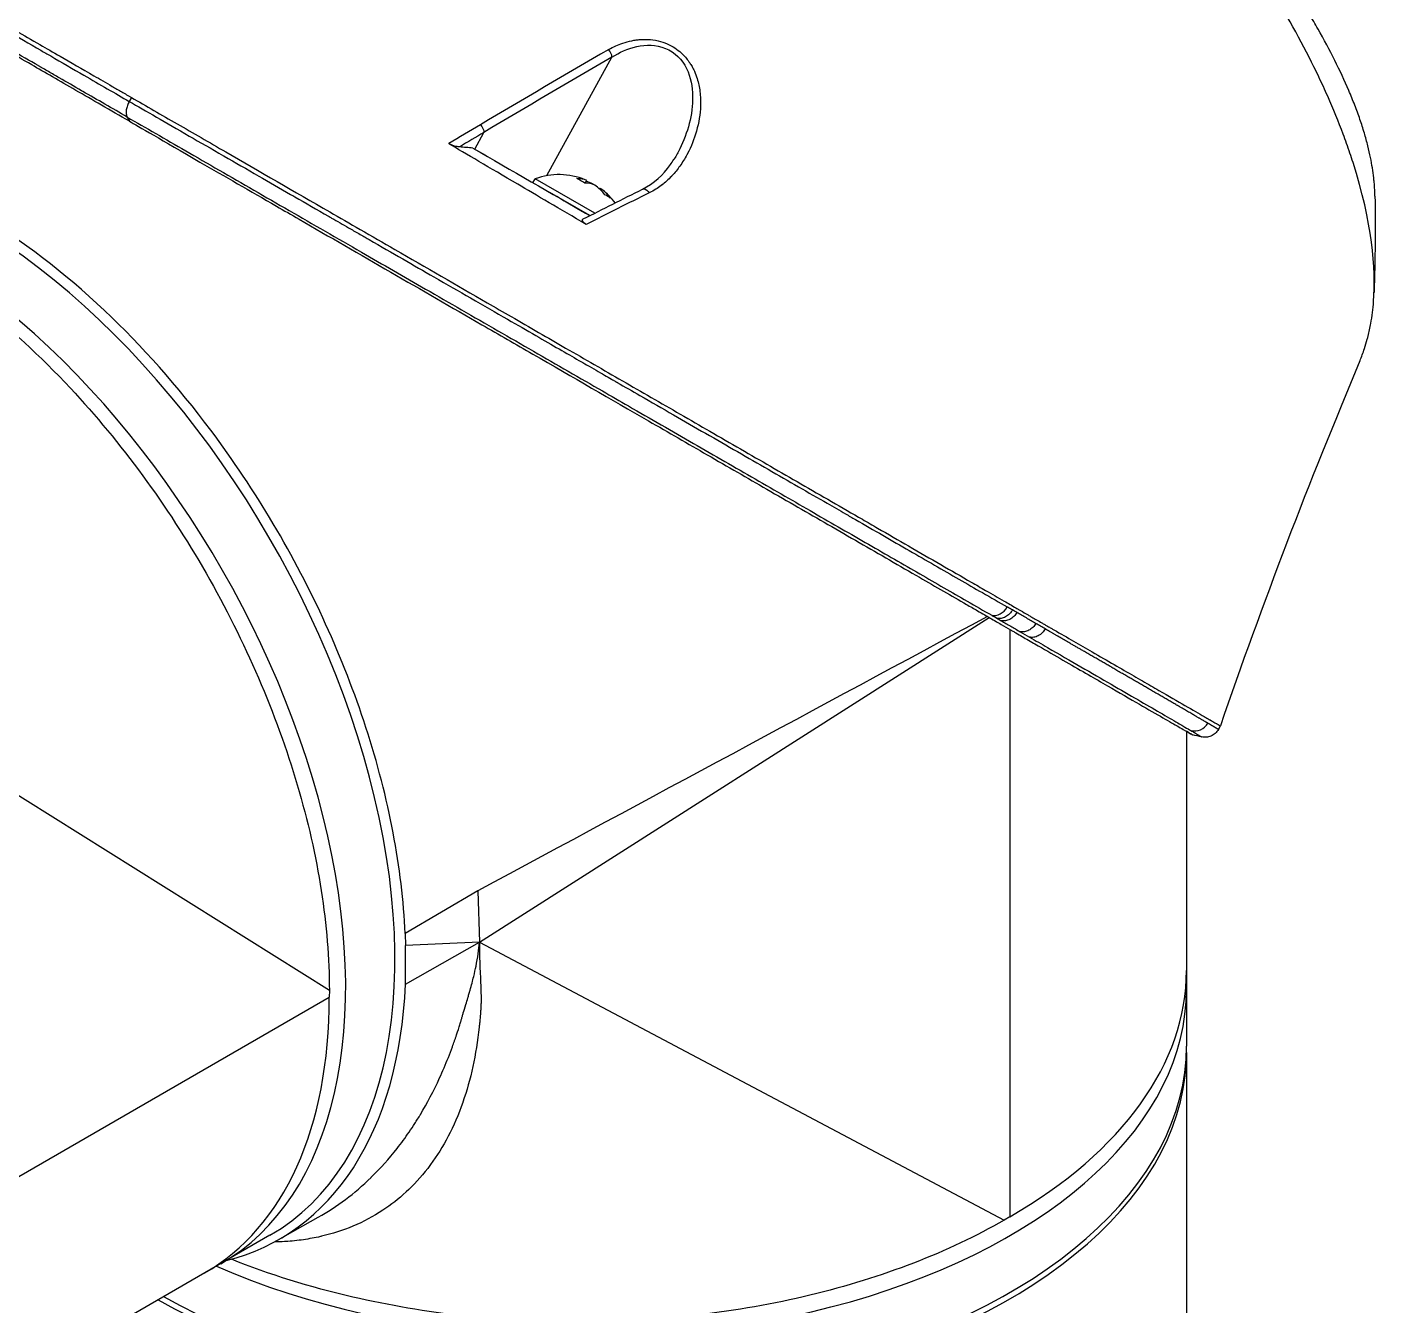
# Model space of a CAD drawing. Header units: millimetres. Extents: x 0 to 4378, y 0 to 2376.
# Drawn here: x 2672.6 to 2759.8, y 1827.8 to 1910.4 of the extents above; entities that cross this region are included whole.
import ezdxf

# ---------------------------------------------------------------- set-up
doc = ezdxf.new("R2010")
doc.units = ezdxf.units.MM
doc.header["$LTSCALE"] = 0.2
doc.layers.add('01_Object Line', color=4, linetype='Continuous')

# ---------------------------------------------------------------- blocks, each defined once
blk = doc.blocks.new('A$C6724399f_1')
for p, q in [((5.214, 874.989), (5.214, 874.989)), ((-2.553, 866.804), (1.655, 874.466)), ((-29.397, 871.857), (-29.543, 871.603)), ((-7.214, 868.517), (-6.618, 869.602)), ((-7.338, 868.589), (-6.529, 868.122)), ((-3.45, 866.346), (-3.301, 866.605)), ((0.549, 864.383), (-3.301, 866.605)), ((-0.067, 866.316), (0.035, 866.493)), ((0.38, 866.254), (0.397, 866.284)), ((0.875, 865.926), (0.91, 865.988)), ((3.625, 865.925), (3.625, 865.925)), ((0.229, 864.221), (-2.37, 865.722)), ((-1.762, 865.37), (-1.762, 865.371)), ((-1.762, 865.37), (-1.762, 865.37)), ((-6.912, 817.233), (26.035, 838.237)), ((27.365, 837.469), (27.365, 799.485)), ((-16.613, 814.116), (-49.126, 834.503)), ((17.753, 833.898), (17.753, 833.898)), ((17.765, 833.904), (17.765, 833.904)), ((17.789, 833.918), (17.789, 833.918)), ((40.849, 830.993), (40.983, 831.225)), ((38.788, 830.875), (38.788, 810.508)), ((10.439, 829.959), (10.439, 829.959)), ((-7.02, 820.562), (-11.716, 817.803)), ((-7.02, 820.562), (-6.912, 817.233)), ((-11.716, 817.803), (-11.691, 817.037)), ((-11.691, 814.522), (-6.912, 817.233)), ((-6.912, 817.233), (-11.691, 817.037)), ((-11.691, 814.522), (-11.691, 817.037)), ((-6.912, 817.233), (27, 799.27)), ((-49.512, 794.7), (-16.617, 813.692)), ((-16.613, 814.116), (-16.617, 813.692)), ((38.788, 810.1), (38.788, 787.955)), ((-19.962, 797.975), (-17.333, 799.455)), ((27.365, 799.485), (27, 799.27)), ((-20.452, 798.288), (-38.09, 788.105))]:
    blk.add_line(p, q)
for start, end in [(67.98555, 109.76073), (36.52422, 52.01445)]:
    blk.add_arc((-1.773, 862.352), 4.52, start, end)
for centre, major_axis, ratio, start_param, end_param in [((12.521, -329.896), (678.522, 1280.583), 0.58036, 0.750947, 0.759176), ((7.504, -330.715), (685.926, 1281.23), 0.577163, 0.753645, 0.761848), ((12.507, -336.057), (682.157, 1287.152), 0.580301, 0.759225, 0.761263), ((7.566, -336.394), (689.171, 1287.289), 0.577163, 0.761844, 0.763406), ((-1.902, 865.451), (-32.305, 18.651), 0.000022, 1.401729, 1.636771), ((-2.029, 862.5), (2.252, 3.901), 0.57735, 0.080554, 0.3277), ((-2.498, 862.771), (2.14, 3.707), 0.816497, 6.1984, 6.367971), ((-1.516, 862.204), (2.252, 3.901), 0.57735, 0.080554, 0.3277), ((-1.954, 862.457), (2.252, 3.901), 0.816497, 0.080554, 0.114044), ((-1.591, 862.247), (2.252, 3.901), 0.816497, 0.080554, 0.195507), ((-2.029, 862.5), (2.252, 3.901), 0.57735, 6.169141, 6.202632), ((-1.954, 862.457), (2.252, 3.901), 0.816497, 5.955485, 6.202632), ((-1.591, 862.247), (2.252, 3.901), 0.816497, 5.955485, 6.202632), ((-8.697, 850.108), (17.875, -30.96), 0.57735, 1.774055, 1.774076), ((-0.463, 864.62), (-2.208, 1.275), 0.000022, 5.341257, 5.447657), ((-0.463, 864.62), (-2.208, 1.275), 0.000022, 0.859657, 1.889101), ((-37.463, 91.856), (-485.437, -793.309), 0.582463, 3.889647, 3.895732), ((-0.747, 861.76), (2.14, 3.707), 0.57735, 6.1984, 6.367971), ((-39.952, 832.063), (19.5, -33.775), 0.57735, 0, 2.339416), ((-43.134, 830.226), (19.5, -33.775), 0.57735, 0, 2.223644), ((26.503, 839.32), (-0.499, -0.867), 0.80827, 0.256115, 1.56999), ((20.93, 867.214), (-17.71, 30.675), 0.57735, 2.457593, 2.457595), ((11.809, 861.947), (17.654, -30.578), 0.57735, 5.589188, 5.589195), ((13.356, 829.918), (-1.27, 2.199), 0.57735, 5.28831, 5.288393), ((39.314, 831.893), (-0.506, -0.862), 0.986461, 0.298059, 1.577789), ((10.71, 830.237), (0.474, 0.515), 0.389271, 5.2089, 5.209486), ((10.086, 826.815), (2.781, -4.816), 0.57735, 2.040228, 2.040267), ((-10.819, 848.883), (-16.094, 27.876), 0.57735, 3.714306, 3.714316), ((-23.335, 841.657), (17.5, -30.311), 0.57735, 0.702575, 0.702579), ((-23.335, 841.657), (16.741, -28.997), 0.57735, 0.649241, 0.649245), ((-22.981, 841.861), (-14.538, 25.18), 0.57735, 3.562488, 3.56249), ((-23.335, 841.657), (14.788, -25.613), 0.57735, 0.456595, 0.456596), ((-1.792, 823.293), (0.4, -0.693), 0.578031, 4.605956, 4.606013), ((-0.212, 815.407), (39, 0), 0.57735, 5.497787, 6.283185), ((-39.598, 832.267), (19.759, -34.223), 0.57735, 6.121179, 7.017951), ((-44.194, 829.614), (19.5, -33.775), 0.57735, 0, 0.785398), ((-0.212, 814.182), (39, 0), 0.57735, 4.059541, 6.283185), ((-0.212, 810.1), (39, 0), 0.57735, 3.930948, 6.292251), ((-0.212, 810.508), (39, 0), 0.57735, 3.943769, 6.283185), ((-0.212, 819.081), (-24.25, 0), 0.57735, 1.227877, 1.22788), ((-0.212, 819.081), (25.5, 0), 0.57735, 4.373896, 4.373901), ((-0.212, 819.081), (26.7, 0), 0.57735, 4.376321, 4.376325), ((-0.212, 818.387), (25.5, 0), 0.57735, 4.360679, 4.360683), ((-0.212, 815.407), (35.95, 0), 0.57735, 4.146838, 4.146856), ((-0.212, 815.407), (-35.75, 0), 0.57735, 1.01204, 1.012056)]:
    blk.add_ellipse(centre, major_axis=major_axis, ratio=ratio, start_param=start_param, end_param=end_param)
for points, knots in [([(50.003, 854.839), (50.004, 854.842), (50.006, 854.845), (50.058, 854.97), (50.107, 855.095), (50.201, 855.348), (50.251, 855.487), (50.361, 855.818), (50.422, 856.021), (50.495, 856.294), (50.514, 856.365), (50.597, 856.696), (50.656, 856.973), (50.787, 857.709), (50.846, 858.181), (51.04, 860.826), (50.797, 863.755), (49.492, 867.853), (49.426, 868.053), (49.286, 868.468), (49.213, 868.676), (49.068, 869.082), (48.994, 869.283), (48.616, 870.29), (48.283, 871.106), (47.733, 872.349), (47.541, 872.768), (46.53, 874.895), (45.589, 876.632), (44.271, 878.809), (44.004, 879.239), (41.498, 883.17), (38.863, 886.587), (34.18, 891.71), (32.301, 893.557), (29.427, 896.094), (28.464, 896.897), (26.538, 898.4), (25.56, 899.113), (24.597, 899.76)], [0.717541, 0.717541, 0.717541, 0.717541, 0.718212, 0.718212, 0.74576, 0.74576, 0.776284, 0.776284, 0.820204, 0.820204, 0.834927, 0.834927, 0.896521, 0.896521, 0.995652, 0.995652, 1.428405, 1.428405, 1.450296, 1.450296, 1.471663, 1.471663, 1.492327, 1.492327, 1.574835, 1.574835, 1.616316, 1.616316, 1.784634, 1.784634, 1.826029, 1.826029, 2.164003, 2.164003, 2.373598, 2.373598, 2.479923, 2.479923, 2.586935, 2.586935, 2.586935, 2.586935]), ([(50.971, 865.482), (50.969, 865.614), (50.965, 865.748), (50.95, 866.051), (50.937, 866.222), (50.914, 866.476), (50.905, 866.565), (50.847, 867.08), (50.775, 867.523), (50.635, 868.217), (50.578, 868.469), (50.445, 869.002), (50.369, 869.279), (50.2, 869.85), (50.105, 870.146), (49.898, 870.749), (49.785, 871.056), (49.545, 871.673), (49.418, 871.985), (48.735, 873.583), (48.068, 874.916), (47.111, 876.609), (46.921, 876.936), (46.317, 877.951), (45.884, 878.642), (44.968, 880.036), (44.485, 880.738), (43.732, 881.787), (43.479, 882.133), (42.963, 882.823), (42.701, 883.167), (42.172, 883.847), (41.901, 884.19), (41.35, 884.873), (41.064, 885.221), (40.653, 885.713), (40.519, 885.87), (38.288, 888.492), (36.002, 890.852), (33.345, 893.263), (33.05, 893.527), (32.234, 894.243), (31.713, 894.687), (30.412, 895.761), (29.629, 896.377), (28.458, 897.252), (28.069, 897.535), (27.293, 898.083), (26.907, 898.347), (26.521, 898.603)], [1.308609, 1.308609, 1.308609, 1.308609, 1.384705, 1.384705, 1.477831, 1.477831, 1.526561, 1.526561, 1.759973, 1.759973, 1.890971, 1.890971, 2.029156, 2.029156, 2.171186, 2.171186, 2.316283, 2.316283, 2.460898, 2.460898, 3.049329, 3.049329, 3.189055, 3.189055, 3.478614, 3.478614, 3.769885, 3.769885, 3.913253, 3.913253, 4.056001, 4.056001, 4.19686, 4.19686, 4.341119, 4.341119, 4.411312, 4.411312, 5.498875, 5.498875, 5.634552, 5.634552, 5.872375, 5.872375, 6.229939, 6.229939, 6.408513, 6.408513, 6.587137, 6.587137, 6.587137, 6.587137]), ([(-37.294, 876.417), (-37.151, 876.334), (-37.004, 876.249), (-36.379, 875.888), (-35.868, 875.593), (-34.907, 875.038), (-34.474, 874.788), (-33.337, 874.132), (-32.609, 873.711), (-31.45, 873.042), (-31.054, 872.814), (-30.443, 872.461), (-30.237, 872.342), (-29.925, 872.162), (-29.82, 872.101), (-29.662, 872.01), (-29.609, 871.98), (-29.53, 871.934), (-29.503, 871.918), (-29.45, 871.888), (-29.423, 871.872), (-29.397, 871.857)], [-1.389394, -1.389394, -1.389394, -1.389394, -1.28633, -1.28633, -0.964845, -0.964845, -0.723574, -0.723574, -0.36177, -0.36177, -0.180858, -0.180858, -0.090444, -0.090444, -0.045229, -0.045229, -0.022617, -0.022617, -0.011309, -0.011309, -0.000001, -0.000001, -0.000001, -0.000001]), ([(-29.531, 870.317), (-30.154, 870.677), (-30.756, 871.025), (-31.912, 871.692), (-32.465, 872.012), (-34.054, 872.929), (-35.006, 873.479), (-36.417, 874.293), (-36.931, 874.59), (-37.663, 875.012), (-37.913, 875.157), (-38.415, 875.447), (-38.663, 875.59), (-39.108, 875.847), (-39.307, 875.962), (-39.489, 876.067)], [0, 0, 0, 0, 0.264332, 0.264332, 0.528758, 0.528758, 1.056139, 1.056139, 1.406505, 1.406505, 1.606603, 1.606603, 1.835356, 1.835356, 2.053692, 2.053692, 2.053692, 2.053692]), ([(-29.682, 870.596), (-30.633, 871.15), (-31.601, 871.703), (-32.547, 872.249), (-32.574, 872.265), (-32.601, 872.281), (-32.629, 872.296), (-33.115, 872.577), (-33.595, 872.855), (-34.066, 873.127), (-34.301, 873.263), (-34.534, 873.398), (-34.763, 873.531), (-34.878, 873.597), (-34.992, 873.663), (-35.106, 873.728), (-35.16, 873.76), (-35.214, 873.791), (-35.268, 873.822), (-35.27, 873.824), (-35.273, 873.825), (-35.275, 873.826), (-35.331, 873.859), (-35.411, 873.905), (-35.443, 873.923), (-35.945, 874.214), (-36.568, 874.574), (-37.233, 874.96), (-37.565, 875.152), (-37.908, 875.351), (-38.248, 875.547), (-38.345, 875.604), (-38.442, 875.66), (-38.538, 875.716)], [0.0000259, 0.0000259, 0.0000259, 0.0000259, 0.0607503, 0.0607503, 0.0607503, 0.0625, 0.0625, 0.0625, 0.09375, 0.09375, 0.09375, 0.109375, 0.109375, 0.109375, 0.1171875, 0.1171875, 0.1171875, 0.1209386, 0.1209386, 0.1209386, 0.1210938, 0.1210938, 0.1210938, 0.125, 0.125, 0.125, 0.1875, 0.1875, 0.1875, 0.21875, 0.21875, 0.21875, 0.2276863, 0.2276863, 0.2276863, 0.2276863]), ([(-37.438, 876.171), (-36.753, 875.773), (-36.017, 875.346), (-35.26, 874.908), (-35.05, 874.786), (-34.838, 874.664), (-34.625, 874.541), (-33.911, 874.127), (-33.187, 873.708), (-32.475, 873.297), (-31.454, 872.707), (-30.452, 872.128), (-29.543, 871.603)], [0.8046321, 0.8046321, 0.8046321, 0.8046321, 0.8597114, 0.8597114, 0.8597114, 0.875, 0.875, 0.875, 0.9263298, 0.9263298, 0.9263298, 0.9999663, 0.9999663, 0.9999663, 0.9999663]), ([(1.441, 874.958), (1.59, 875.044), (1.741, 875.122), (1.895, 875.192), (2.049, 875.263), (2.179, 875.315), (2.366, 875.379), (2.553, 875.442), (2.74, 875.492), (2.928, 875.53), (3.031, 875.551), (3.126, 875.567), (3.227, 875.581), (3.308, 875.592), (3.393, 875.601), (3.49, 875.607), (3.921, 875.638), (4.35, 875.607), (4.802, 875.48), (4.988, 875.427), (5.174, 875.358), (5.349, 875.273), (5.715, 875.097), (5.988, 874.882), (6.22, 874.654), (6.388, 874.489), (6.554, 874.288), (6.684, 874.095), (6.708, 874.059), (6.731, 874.024), (6.751, 873.992), (6.806, 873.903), (6.858, 873.811), (6.905, 873.717), (6.932, 873.664), (6.957, 873.611), (6.982, 873.557), (7.05, 873.405), (7.119, 873.216), (7.161, 873.081), (7.245, 872.811), (7.305, 872.53), (7.341, 872.238), (7.359, 872.089), (7.372, 871.926), (7.378, 871.766), (7.384, 871.611), (7.383, 871.46), (7.378, 871.326), (7.359, 870.785), (7.267, 870.221), (7.116, 869.683), (6.97, 869.163), (6.783, 868.688), (6.522, 868.197), (6.513, 868.181), (6.505, 868.165), (6.496, 868.149), (6.358, 867.895), (6.209, 867.654), (6.046, 867.427), (5.884, 867.199), (5.73, 867.007), (5.522, 866.784), (5.513, 866.774), (5.503, 866.763), (5.493, 866.753), (5.296, 866.544), (5.105, 866.369), (4.867, 866.187), (4.855, 866.177), (4.842, 866.168), (4.83, 866.158), (4.596, 865.983), (4.391, 865.857), (4.061, 865.692)], [0, 0, 0, 0, 0.03125, 0.03125, 0.03125, 0.0625, 0.0625, 0.0625, 0.09375, 0.09375, 0.09375, 0.110985, 0.110985, 0.110985, 0.125, 0.125, 0.125, 0.1875, 0.1875, 0.1875, 0.213151, 0.213151, 0.213151, 0.266654, 0.266654, 0.266654, 0.305187, 0.305187, 0.305187, 0.3125, 0.3125, 0.3125, 0.332554, 0.332554, 0.332554, 0.34375, 0.34375, 0.34375, 0.375, 0.375, 0.375, 0.4375, 0.4375, 0.4375, 0.469225, 0.469225, 0.469225, 0.5, 0.5, 0.5, 0.625, 0.625, 0.625, 0.746043, 0.746043, 0.746043, 0.75, 0.75, 0.75, 0.8125, 0.8125, 0.8125, 0.875, 0.875, 0.875, 0.877935, 0.877935, 0.877935, 0.9375, 0.9375, 0.9375, 0.940676, 0.940676, 0.940676, 1, 1, 1, 1]), ([(1.655, 874.466), (2.134, 874.781), (2.659, 875.025), (3.847, 875.283), (4.507, 875.279), (5.709, 874.79), (6.196, 874.295), (6.753, 873.169), (6.86, 872.549), (6.884, 870.742), (6.553, 869.573), (5.926, 868.311), (5.81, 868.099), (5.685, 867.893)], [0, 0, 0, 0, 0.125, 0.125, 0.25, 0.25, 0.375, 0.375, 0.5, 0.5, 0.75, 0.75, 0.8020316, 0.8020316, 0.8020316, 0.8020316]), ([(-29.542, 871.602), (-29.566, 871.561), (-29.589, 871.517), (-29.609, 871.472), (-29.63, 871.427), (-29.65, 871.381), (-29.667, 871.334), (-29.684, 871.287), (-29.698, 871.239), (-29.711, 871.192), (-29.723, 871.144), (-29.732, 871.097), (-29.739, 871.051), (-29.745, 871.004), (-29.748, 870.959), (-29.749, 870.916), (-29.749, 870.873), (-29.746, 870.832), (-29.741, 870.794), (-29.736, 870.755), (-29.728, 870.719), (-29.718, 870.686), (-29.708, 870.652), (-29.695, 870.622), (-29.681, 870.595)], [0, 0, 0, 0, 0.125, 0.125, 0.125, 0.25, 0.25, 0.25, 0.375, 0.375, 0.375, 0.5, 0.5, 0.5, 0.625, 0.625, 0.625, 0.75, 0.75, 0.75, 0.875, 0.875, 0.875, 1, 1, 1, 1]), ([(-29.542, 871.602), (-28.491, 870.996), (-27.211, 870.257), (-25.67, 869.368), (-24.985, 868.973), (-24.248, 868.549), (-23.459, 868.094), (-23.443, 868.085), (-23.426, 868.075), (-23.41, 868.066), (-22.706, 867.66), (-21.961, 867.231), (-21.176, 866.778), (-20.517, 866.399), (-19.83, 866.003), (-19.116, 865.592), (-19.024, 865.539), (-18.931, 865.485), (-18.838, 865.432), (-18.14, 865.03), (-17.416, 864.613), (-16.668, 864.182), (-16.601, 864.143), (-16.534, 864.104), (-16.466, 864.066), (-16.107, 863.859), (-15.743, 863.649), (-15.374, 863.437), (-15.154, 863.31), (-14.933, 863.183), (-14.71, 863.054), (-14.599, 862.99), (-14.487, 862.926), (-14.374, 862.861), (-14.273, 862.803), (-14.194, 862.757), (-14.076, 862.689), (-14.063, 862.682), (-14.05, 862.674), (-14.036, 862.666), (-12.545, 861.808), (-11.15, 861.004), (-9.858, 860.261), (-9.024, 859.78), (-8.234, 859.325), (-7.486, 858.895), (-6.637, 858.406), (-5.844, 857.949), (-5.107, 857.524), (-4.454, 857.148), (-3.844, 856.797), (-3.277, 856.471), (-2.194, 855.847), (-1.266, 855.313), (-0.485, 854.863), (-0.311, 854.763), (-0.146, 854.668), (0.013, 854.576), (0.451, 854.324), (0.834, 854.103), (1.165, 853.913), (1.33, 853.818), (1.483, 853.73), (1.622, 853.65), (1.666, 853.625), (1.708, 853.6), (1.749, 853.576), (1.774, 853.563), (1.797, 853.549), (1.821, 853.535), (1.852, 853.517), (1.883, 853.5), (1.913, 853.482), (1.928, 853.474), (1.943, 853.465), (1.957, 853.457), (1.962, 853.454), (1.963, 853.453), (1.965, 853.453), (1.966, 853.452), (1.967, 853.451), (1.971, 853.449), (1.975, 853.446), (1.984, 853.442), (2, 853.432), (2.491, 853.149), (2.976, 852.87), (3.455, 852.594), (4.927, 851.747), (6.344, 850.931), (7.706, 850.146), (9.111, 849.337), (10.457, 848.562), (11.747, 847.819), (13.08, 847.051), (14.353, 846.318), (15.567, 845.619), (15.969, 845.387), (16.365, 845.159), (16.755, 844.934), (16.969, 844.811), (17.18, 844.689), (17.39, 844.569), (17.993, 844.221), (18.581, 843.883), (19.154, 843.553), (20.332, 842.874), (21.447, 842.232), (22.5, 841.625), (23.043, 841.312), (23.569, 841.009), (24.08, 840.715), (24.601, 840.415), (25.106, 840.124), (25.596, 839.842), (26.152, 839.521), (26.688, 839.213), (27.203, 838.916)], [0.0000003, 0.0000003, 0.0000003, 0.0000003, 0.0859853, 0.0859853, 0.0859853, 0.1241981, 0.1241981, 0.1241981, 0.125, 0.125, 0.125, 0.1589987, 0.1589987, 0.1589987, 0.1875, 0.1875, 0.1875, 0.1911709, 0.1911709, 0.1911709, 0.21875, 0.21875, 0.21875, 0.2212271, 0.2212271, 0.2212271, 0.234375, 0.234375, 0.234375, 0.2421875, 0.2421875, 0.2421875, 0.2460938, 0.2460938, 0.2460938, 0.2496161, 0.2496161, 0.2496161, 0.25, 0.25, 0.25, 0.2912742, 0.2912742, 0.2912742, 0.3179228, 0.3179228, 0.3179228, 0.3481944, 0.3481944, 0.3481944, 0.375, 0.375, 0.375, 0.4261619, 0.4261619, 0.4261619, 0.4375, 0.4375, 0.4375, 0.46875, 0.46875, 0.46875, 0.484375, 0.484375, 0.484375, 0.4893023, 0.4893023, 0.4893023, 0.4921875, 0.4921875, 0.4921875, 0.4960938, 0.4960938, 0.4960938, 0.4980469, 0.4980469, 0.4980469, 0.4986572, 0.4986572, 0.4986572, 0.4992676, 0.4992676, 0.4992676, 0.5, 0.5, 0.5, 0.5215625, 0.5215625, 0.5215625, 0.5877727, 0.5877727, 0.5877727, 0.656049, 0.656049, 0.656049, 0.7265974, 0.7265974, 0.7265974, 0.75, 0.75, 0.75, 0.7627993, 0.7627993, 0.7627993, 0.7996666, 0.7996666, 0.7996666, 0.8755356, 0.8755356, 0.8755356, 0.9146293, 0.9146293, 0.9146293, 0.9545641, 0.9545641, 0.9545641, 1, 1, 1, 1]), ([(-29.397, 871.857), (-28.458, 871.315), (-27.474, 870.747), (-25.434, 869.569), (-24.38, 868.961), (-21.135, 867.087), (-18.884, 865.787), (-15.937, 864.086), (-15.282, 863.708), (-13.876, 862.896), (-13.124, 862.462), (-10.373, 860.874), (-8.379, 859.723), (-5.893, 858.287), (-5.374, 857.988), (-3.67, 857.004), (-2.496, 856.326), (-0.096, 854.941), (1.128, 854.234), (2.954, 853.179), (3.573, 852.822), (4.818, 852.103), (5.446, 851.741), (6.712, 851.01), (7.35, 850.642), (9.321, 849.504), (10.63, 848.748), (12.564, 847.632), (13.218, 847.254), (14.534, 846.494), (15.195, 846.113), (16.521, 845.347), (17.185, 844.963), (18.171, 844.395), (18.501, 844.204), (19.508, 843.622), (20.176, 843.237), (22.247, 842.041), (23.599, 841.26), (25.194, 840.339), (25.503, 840.161), (26.215, 839.751), (26.614, 839.52), (27.265, 839.144), (27.499, 839.009), (27.808, 838.831), (27.852, 838.805), (27.95, 838.748), (28.002, 838.719), (28.232, 838.586), (28.369, 838.507), (28.618, 838.363), (28.687, 838.323), (28.889, 838.207), (28.992, 838.147), (29.211, 838.021), (29.319, 837.958), (29.497, 837.856), (29.567, 837.815), (29.7, 837.738), (29.756, 837.706), (29.894, 837.627), (29.967, 837.585), (30.103, 837.506), (30.164, 837.47), (31.091, 836.936), (31.912, 836.461), (33.184, 835.727), (33.661, 835.451), (34.557, 834.934), (34.978, 834.692), (35.573, 834.348), (35.763, 834.238), (36.319, 833.917), (36.672, 833.713), (38.265, 832.793), (39.259, 832.22), (39.979, 831.804), (40.015, 831.783), (40.084, 831.743), (40.118, 831.724), (40.184, 831.686), (40.216, 831.668), (40.271, 831.636), (40.295, 831.622), (40.438, 831.539), (40.542, 831.479), (40.655, 831.414), (40.679, 831.4), (40.721, 831.376), (40.74, 831.365), (40.776, 831.344), (40.793, 831.334), (40.829, 831.313), (40.848, 831.303), (40.881, 831.284), (40.896, 831.275), (40.923, 831.26), (40.935, 831.252), (40.95, 831.244), (40.954, 831.241), (40.963, 831.236), (40.968, 831.233), (40.976, 831.229), (40.979, 831.227), (40.982, 831.225), (40.983, 831.225), (40.983, 831.225)], [-21.001083, -21.001083, -21.001083, -21.001083, -20.328863, -20.328863, -19.655828, -19.655828, -18.308332, -18.308332, -17.924512, -17.924512, -17.485993, -17.485993, -16.316696, -16.316696, -16.006668, -16.006668, -15.296307, -15.296307, -14.534305, -14.534305, -14.139555, -14.139555, -13.730091, -13.730091, -13.30546, -13.30546, -12.401825, -12.401825, -11.929878, -11.929878, -11.437802, -11.437802, -10.9252, -10.9252, -10.663362, -10.663362, -10.117833, -10.117833, -8.934625, -8.934625, -8.645977, -8.645977, -8.260408, -8.260408, -8.006475, -8.006475, -7.961161, -7.961161, -7.91407, -7.91407, -7.778509, -7.778509, -7.724161, -7.724161, -7.666804, -7.666804, -7.602838, -7.602838, -7.565627, -7.565627, -7.532521, -7.532521, -7.488032, -7.488032, -7.450837, -7.450837, -6.924212, -6.924212, -6.587553, -6.587553, -6.265466, -6.265466, -6.109966, -6.109966, -5.79866, -5.79866, -4.627003, -4.627003, -4.564096, -4.564096, -4.501625, -4.501625, -4.439084, -4.439084, -4.389917, -4.389917, -4.135415, -4.135415, -4.06302, -4.06302, -4.00074, -4.00074, -3.938004, -3.938004, -3.858125, -3.858125, -3.782258, -3.782258, -3.697501, -3.697501, -3.658476, -3.658476, -3.601749, -3.601749, -3.53559, -3.53559, -3.48246, -3.48246, -3.48246, -3.48246]), ([(-29.681, 870.595), (-28.488, 869.905), (-27.218, 869.172), (-25.895, 868.409), (-25.188, 868.001), (-24.467, 867.585), (-23.733, 867.162), (-22.999, 866.738), (-22.252, 866.308), (-21.498, 865.873), (-20.742, 865.437), (-19.978, 864.996), (-19.208, 864.553), (-18.437, 864.108), (-17.661, 863.661), (-16.883, 863.212), (-16.103, 862.763), (-15.32, 862.312), (-14.538, 861.86), (-13.154, 861.063), (-11.77, 860.265), (-10.395, 859.473), (-9.614, 859.022), (-8.836, 858.574), (-8.062, 858.128), (-7.277, 857.675), (-6.496, 857.225), (-5.721, 856.778), (-4.178, 855.889), (-2.658, 855.013), (-1.167, 854.153), (-0.425, 853.726), (0.309, 853.303), (1.036, 852.884), (1.602, 852.557), (2.163, 852.234), (2.719, 851.913), (4.151, 851.088), (5.551, 850.281), (6.916, 849.494), (8.283, 848.706), (9.614, 847.939), (10.909, 847.192), (12.205, 846.445), (13.464, 845.719), (14.685, 845.016), (15.296, 844.663), (15.897, 844.317), (16.488, 843.976), (17.08, 843.635), (17.661, 843.3), (18.233, 842.97), (19.377, 842.311), (20.481, 841.674), (21.544, 841.062), (22.076, 840.755), (22.597, 840.455), (23.107, 840.161), (23.618, 839.866), (24.118, 839.578), (24.607, 839.296), (25.151, 838.983), (25.681, 838.677), (26.198, 838.379)], [0, 0, 0, 0, 0.0671031, 0.0671031, 0.0671031, 0.1029277, 0.1029277, 0.1029277, 0.1387919, 0.1387919, 0.1387919, 0.1747111, 0.1747111, 0.1747111, 0.2106779, 0.2106779, 0.2106779, 0.2467042, 0.2467042, 0.2467042, 0.3103939, 0.3103939, 0.3103939, 0.3465771, 0.3465771, 0.3465771, 0.383319, 0.383319, 0.383319, 0.4564224, 0.4564224, 0.4564224, 0.4927866, 0.4927866, 0.4927866, 0.5210907, 0.5210907, 0.5210907, 0.5939582, 0.5939582, 0.5939582, 0.6669229, 0.6669229, 0.6669229, 0.7399622, 0.7399622, 0.7399622, 0.7765034, 0.7765034, 0.7765034, 0.8130598, 0.8130598, 0.8130598, 0.886194, 0.886194, 0.886194, 0.9227702, 0.9227702, 0.9227702, 0.9593497, 0.9593497, 0.9593497, 1, 1, 1, 1]), ([(-29.531, 870.317), (-29.005, 870.014), (-27.402, 869.088), (-23.381, 866.767), (-21.729, 865.813), (-19.545, 864.552), (-19.058, 864.271), (-14.646, 861.723), (-10.64, 859.411), (-5.648, 856.529), (-4.551, 855.896), (-0.892, 853.783), (1.616, 852.335), (5.309, 850.203), (6.576, 849.471), (9.13, 847.997), (10.415, 847.255), (13.021, 845.75), (14.337, 844.991), (16.989, 843.46), (18.318, 842.692), (20.254, 841.575), (20.901, 841.201), (22.59, 840.226), (23.606, 839.639), (24.812, 838.943), (25.05, 838.806), (25.436, 838.583), (25.578, 838.501), (25.87, 838.332), (25.981, 838.268), (26.223, 838.129), (26.35, 838.055), (26.588, 837.918), (26.698, 837.854), (27.008, 837.675), (27.207, 837.56), (27.461, 837.414), (27.517, 837.382), (27.637, 837.312), (27.7, 837.276), (27.919, 837.149), (28.027, 837.087), (28.443, 836.846), (28.723, 836.685), (30.107, 835.886), (31.149, 835.285), (32.549, 834.477), (32.975, 834.23), (34.167, 833.542), (34.884, 833.128), (36.115, 832.417), (36.643, 832.113), (37.313, 831.726), (37.509, 831.613), (38.045, 831.303), (38.343, 831.132), (38.794, 830.871), (38.956, 830.777), (39.154, 830.663), (39.199, 830.637), (39.181, 830.648), (39.163, 830.658), (39.105, 830.692), (39.065, 830.714), (38.955, 830.778), (38.88, 830.822), (38.788, 830.875)], [-15.738203, -15.738203, -15.738203, -15.738203, -14.793481, -14.793481, -14.173934, -14.173934, -13.996984, -13.996984, -12.579476, -12.579476, -12.176243, -12.176243, -11.215253, -11.215253, -10.695697, -10.695697, -10.142358, -10.142358, -9.539575, -9.539575, -8.883963, -8.883963, -8.543526, -8.543526, -7.972636, -7.972636, -7.829924, -7.829924, -7.73886, -7.73886, -7.680875, -7.680875, -7.616244, -7.616244, -7.560081, -7.560081, -7.459116, -7.459116, -7.430908, -7.430908, -7.397967, -7.397967, -7.318024, -7.318024, -7.146824, -7.146824, -6.455961, -6.455961, -6.135134, -6.135134, -5.518203, -5.518203, -4.951279, -4.951279, -4.691225, -4.691225, -4.182012, -4.182012, -3.710062, -3.710062, -3.272291, -3.272291, -3.069642, -3.069642, -2.879581, -2.879581, -2.656561, -2.656561, -2.656561, -2.656561]), ([(-8.201, 868.662), (-8.301, 868.67), (-8.408, 868.689), (-8.588, 868.737), (-8.66, 868.761), (-8.757, 868.8), (-8.789, 868.814), (-8.847, 868.843), (-8.874, 868.857), (-8.9, 868.873)], [0, 0, 0, 0, 0.049407, 0.049407, 0.0845377, 0.0845377, 0.1006426, 0.1006426, 0.1144911, 0.1144911, 0.1144911, 0.1144911]), ([(-0.01, 863.656), (-1.702, 864.631), (-3.239, 865.549), (-6.258, 867.322), (-7.808, 868.223), (-8.9, 868.873)], [0.000003, 0.000003, 0.000003, 0.000003, 0.596138, 0.596138, 1.498187, 1.498187, 1.498187, 1.498187]), ([(-7.338, 868.589), (-7.482, 868.601), (-7.626, 868.613), (-7.913, 868.637), (-8.057, 868.649), (-8.201, 868.662)], [-0.1420846, -0.1420846, -0.1420846, -0.1420846, -0.071052, -0.071052, 0, 0, 0, 0]), ([(3.625, 865.925), (4.371, 866.298), (4.961, 866.848), (5.509, 867.621), (5.582, 867.73), (5.651, 867.842)], [0, 0, 0, 0, 0.3192859, 0.3192859, 0.3700281, 0.3700281, 0.3700281, 0.3700281]), ([(3.625, 865.925), (3.647, 865.936), (3.672, 865.943), (3.7, 865.943), (3.83, 865.945), (3.98, 865.815), (4.061, 865.692)], [0.3887261, 0.3887261, 0.3887261, 0.3887261, 0.4975483, 0.4975483, 0.4975483, 1, 1, 1, 1]), ([(-11.716, 817.803), (-11.897, 822.009), (-12.756, 826.533), (-15.706, 835.607), (-17.738, 840.076), (-21.483, 846.394), (-22.832, 848.415), (-26.402, 853.181), (-28.714, 855.787), (-33.771, 860.562), (-36.498, 862.645), (-39.244, 864.27)], [0.000001, 0.000001, 0.000001, 0.000001, 1.509107, 1.509107, 2.980726, 2.980726, 3.709428, 3.709428, 4.786993, 4.786993, 5.948512, 5.948512, 5.948512, 5.948512]), ([(-0.01, 863.656), (-0.028, 863.666), (-0.045, 863.676), (-0.079, 863.699), (-0.095, 863.711), (-0.139, 863.744), (-0.163, 863.765), (-0.207, 863.811), (-0.225, 863.834), (-0.253, 863.881), (-0.261, 863.907), (-0.257, 863.96), (-0.239, 863.984), (-0.201, 864.004), (-0.2, 864.005), (-0.199, 864.005)], [0.00000015, 0.00000015, 0.00000015, 0.00000015, 0.00611289, 0.00611289, 0.01218263, 0.01218263, 0.02278958, 0.02278958, 0.03513431, 0.03513431, 0.05083858, 0.05083858, 0.07078886, 0.07078886, 0.07133703, 0.07133703, 0.07133703, 0.07133703]), ([(-39.398, 858.634), (-37.326, 857.015), (-35.297, 855.147), (-30.072, 849.547), (-27.088, 845.477), (-22.054, 836.687), (-20.049, 832.031), (-17.319, 822.784), (-16.615, 818.262), (-16.613, 814.116)], [0.633852, 0.633852, 0.633852, 0.633852, 1.529963, 1.529963, 3.044033, 3.044033, 4.566466, 4.566466, 6.088612, 6.088612, 6.088612, 6.088612]), ([(26.198, 838.379), (26.208, 838.374), (26.217, 838.368), (26.227, 838.363), (26.33, 838.303), (26.432, 838.244), (26.534, 838.186)], [0, 0, 0, 0, 0.084771, 0.084771, 0.084771, 1, 1, 1, 1]), ([(27.543, 838.72), (27.517, 838.676), (27.488, 838.633), (27.456, 838.591), (27.423, 838.549), (27.388, 838.508), (27.349, 838.47), (27.311, 838.431), (27.27, 838.395), (27.227, 838.363), (27.183, 838.33), (27.138, 838.301), (27.091, 838.276), (27.044, 838.251), (26.996, 838.231), (26.947, 838.215), (26.899, 838.199), (26.851, 838.187), (26.803, 838.18), (26.755, 838.173), (26.709, 838.17), (26.664, 838.171), (26.618, 838.172), (26.575, 838.177), (26.534, 838.186)], [0, 0, 0, 0, 0.125, 0.125, 0.125, 0.25, 0.25, 0.25, 0.375, 0.375, 0.375, 0.5, 0.5, 0.5, 0.625, 0.625, 0.625, 0.75, 0.75, 0.75, 0.875, 0.875, 0.875, 1, 1, 1, 1]), ([(27.824, 838.558), (27.798, 838.514), (27.769, 838.471), (27.736, 838.429), (27.704, 838.387), (27.668, 838.346), (27.63, 838.308), (27.592, 838.269), (27.55, 838.234), (27.507, 838.201), (27.464, 838.168), (27.418, 838.139), (27.371, 838.114), (27.324, 838.089), (27.275, 838.069), (27.227, 838.053), (27.179, 838.037), (27.13, 838.026), (27.082, 838.019), (27.035, 838.012), (26.988, 838.009), (26.942, 838.01), (26.897, 838.011), (26.854, 838.016), (26.812, 838.025)], [0, 0, 0, 0, 0.125, 0.125, 0.125, 0.25, 0.25, 0.25, 0.375, 0.375, 0.375, 0.5, 0.5, 0.5, 0.625, 0.625, 0.625, 0.75, 0.75, 0.75, 0.875, 0.875, 0.875, 1, 1, 1, 1]), ([(26.812, 838.025), (27.017, 837.907), (27.222, 837.789), (27.427, 837.67), (27.631, 837.552), (27.836, 837.434), (28.041, 837.316)], [0, 0, 0, 0, 0.500049, 0.500049, 0.500049, 1, 1, 1, 1]), ([(29.052, 837.849), (28.847, 837.967), (28.643, 838.085), (28.438, 838.204), (28.233, 838.322), (28.029, 838.44), (27.824, 838.558)], [0, 0, 0, 0, 0.499983, 0.499983, 0.499983, 1, 1, 1, 1]), ([(29.052, 837.849), (29.026, 837.805), (28.997, 837.762), (28.965, 837.72), (28.932, 837.678), (28.897, 837.637), (28.858, 837.599), (28.82, 837.56), (28.779, 837.524), (28.736, 837.492), (28.693, 837.46), (28.649, 837.431), (28.603, 837.407), (28.555, 837.381), (28.505, 837.36), (28.455, 837.344), (28.407, 837.328), (28.358, 837.317), (28.311, 837.31), (28.263, 837.303), (28.216, 837.3), (28.171, 837.301), (28.125, 837.302), (28.082, 837.307), (28.041, 837.316)], [0, 0, 0, 0, 0.125, 0.125, 0.125, 0.25, 0.25, 0.25, 0.375, 0.375, 0.375, 0.496983, 0.496983, 0.496983, 0.625, 0.625, 0.625, 0.75, 0.75, 0.75, 0.875, 0.875, 0.875, 1, 1, 1, 1]), ([(29.661, 837.497), (29.636, 837.453), (29.607, 837.409), (29.574, 837.367), (29.542, 837.325), (29.506, 837.285), (29.468, 837.246), (29.429, 837.208), (29.388, 837.172), (29.344, 837.14), (29.301, 837.107), (29.255, 837.078), (29.207, 837.054), (29.16, 837.029), (29.112, 837.009), (29.063, 836.993), (29.014, 836.977), (28.965, 836.966), (28.917, 836.959), (28.869, 836.952), (28.822, 836.95), (28.777, 836.951), (28.731, 836.952), (28.687, 836.957), (28.645, 836.966)], [0, 0, 0, 0, 0.125, 0.125, 0.125, 0.25, 0.25, 0.25, 0.375, 0.375, 0.375, 0.5, 0.5, 0.5, 0.625, 0.625, 0.625, 0.75, 0.75, 0.75, 0.875, 0.875, 0.875, 1, 1, 1, 1]), ([(29.661, 837.497), (29.561, 837.555), (29.46, 837.613), (29.256, 837.731), (29.154, 837.79), (29.052, 837.849)], [0.000007, 0.000007, 0.000007, 0.000007, 0.4987592, 0.4987592, 1, 1, 1, 1]), ([(28.645, 836.966), (28.842, 836.853), (29.036, 836.741), (29.228, 836.63), (29.423, 836.517), (29.615, 836.405), (29.806, 836.295), (30.559, 835.86), (31.277, 835.445), (31.958, 835.051), (32.652, 834.65), (33.307, 834.271), (33.921, 833.916), (34.535, 833.561), (35.107, 833.229), (35.636, 832.923), (36.684, 832.317), (37.558, 831.809), (38.229, 831.419), (38.345, 831.351), (38.455, 831.287), (38.558, 831.227), (38.604, 831.2), (38.65, 831.173), (38.693, 831.148), (38.835, 831.065), (38.964, 830.99), (39.08, 830.922)], [0, 0, 0, 0, 0.037905, 0.037905, 0.037905, 0.076407, 0.076407, 0.076407, 0.228573, 0.228573, 0.228573, 0.383709, 0.383709, 0.383709, 0.538779, 0.538779, 0.538779, 0.846375, 0.846375, 0.846375, 0.899464, 0.899464, 0.899464, 0.923234, 0.923234, 0.923234, 1, 1, 1, 1]), ([(40.849, 830.993), (40.795, 830.899), (40.725, 830.813), (40.563, 830.671), (40.471, 830.614), (40.276, 830.531), (40.171, 830.505), (40.02, 830.492), (39.972, 830.492), (39.869, 830.498), (39.813, 830.506), (39.768, 830.516)], [0, 0, 0, 0, 0.0326057, 0.0326057, 0.0646561, 0.0646561, 0.0966177, 0.0966177, 0.1115082, 0.1115082, 0.1301184, 0.1301184, 0.1301184, 0.1301184]), ([(39.08, 830.922), (39.159, 830.876), (39.232, 830.833), (39.298, 830.795), (39.345, 830.767), (39.39, 830.741), (39.431, 830.717), (39.488, 830.683), (39.538, 830.654), (39.581, 830.629), (39.625, 830.603), (39.661, 830.582), (39.69, 830.565), (39.704, 830.556), (39.716, 830.549), (39.726, 830.543), (39.744, 830.532), (39.756, 830.525), (39.763, 830.52), (39.767, 830.517), (39.769, 830.516), (39.768, 830.516)], [0, 0, 0, 0, 0.038515, 0.038515, 0.038515, 0.0665662, 0.0665662, 0.0665662, 0.1051222, 0.1051222, 0.1051222, 0.1435792, 0.1435792, 0.1435792, 0.1627903, 0.1627903, 0.1627903, 0.1959954, 0.1959954, 0.1959954, 0.2193625, 0.2193625, 0.2193625, 0.2193625]), ([(-6.912, 817.233), (-6.917, 816.785), (-6.908, 816.312), (-6.888, 815.818), (-6.888, 815.814), (-6.888, 815.809), (-6.888, 815.807), (-6.881, 815.629), (-6.871, 815.425), (-6.86, 815.194), (-6.849, 814.967), (-6.837, 814.715), (-6.826, 814.439), (-6.825, 814.435), (-6.825, 814.431), (-6.825, 814.426), (-6.812, 814.091), (-6.807, 813.812), (-6.807, 813.587), (-6.807, 813.475), (-6.808, 813.376), (-6.81, 813.29), (-6.811, 813.247), (-6.812, 813.207), (-6.813, 813.17), (-6.813, 813.152), (-6.814, 813.135), (-6.814, 813.118), (-6.815, 813.11), (-6.815, 813.102), (-6.815, 813.094), (-6.816, 813.09), (-6.816, 813.086), (-6.816, 813.082), (-6.816, 813.078), (-6.816, 813.072), (-6.816, 813.071), (-6.817, 813.05), (-6.821, 812.984), (-6.828, 812.872), (-6.831, 812.833), (-6.834, 812.787), (-6.838, 812.736), (-6.839, 812.715), (-6.841, 812.694), (-6.842, 812.671), (-6.845, 812.632), (-6.848, 812.59), (-6.852, 812.546), (-6.854, 812.523), (-6.856, 812.5), (-6.858, 812.477), (-6.858, 812.465), (-6.859, 812.453), (-6.86, 812.441), (-6.861, 812.435), (-6.862, 812.428), (-6.862, 812.422), (-6.862, 812.419), (-6.863, 812.416), (-6.863, 812.413), (-6.863, 812.41), (-6.863, 812.405), (-6.864, 812.404), (-6.873, 812.292), (-6.883, 812.182), (-6.894, 812.072), (-6.902, 811.99), (-6.91, 811.908), (-6.919, 811.827), (-6.921, 811.8), (-6.924, 811.774), (-6.927, 811.746), (-7.024, 810.858), (-7.161, 810.007), (-7.338, 809.196), (-7.514, 808.392), (-7.729, 807.626), (-7.981, 806.902), (-7.983, 806.896), (-7.984, 806.891), (-7.987, 806.885), (-8.542, 805.295), (-9.256, 803.965), (-10.066, 802.864), (-10.128, 802.781), (-10.19, 802.698), (-10.253, 802.617), (-11.137, 801.474), (-12.125, 800.59), (-13.153, 799.912), (-13.157, 799.909), (-13.16, 799.907), (-13.165, 799.904), (-13.772, 799.505), (-14.414, 799.164), (-15.086, 798.881), (-15.737, 798.607), (-16.416, 798.388), (-17.12, 798.224), (-17.142, 798.219), (-17.166, 798.213), (-17.188, 798.208), (-17.539, 798.128), (-17.906, 798.06), (-18.29, 798.004), (-18.662, 797.951), (-19.051, 797.91), (-19.455, 797.884), (-19.467, 797.884), (-19.478, 797.883), (-19.49, 797.882), (-19.504, 797.881), (-19.508, 797.881), (-19.517, 797.88), (-19.692, 797.87), (-19.912, 797.859), (-20.179, 797.855)], [0, 0, 0, 0, 0.0310059, 0.0310059, 0.0310059, 0.03125, 0.03125, 0.03125, 0.046875, 0.046875, 0.046875, 0.0622559, 0.0622559, 0.0622559, 0.0625, 0.0625, 0.0625, 0.078125, 0.078125, 0.078125, 0.0859375, 0.0859375, 0.0859375, 0.0898438, 0.0898438, 0.0898438, 0.0917969, 0.0917969, 0.0917969, 0.0927734, 0.0927734, 0.0927734, 0.0932617, 0.0932617, 0.0932617, 0.09375, 0.09375, 0.09375, 0.1015625, 0.1015625, 0.1015625, 0.1043487, 0.1043487, 0.1043487, 0.1054688, 0.1054688, 0.1054688, 0.1074219, 0.1074219, 0.1074219, 0.1083984, 0.1083984, 0.1083984, 0.1088867, 0.1088867, 0.1088867, 0.1091309, 0.1091309, 0.1091309, 0.1092529, 0.1092529, 0.1092529, 0.109375, 0.109375, 0.109375, 0.1171875, 0.1171875, 0.1171875, 0.1230469, 0.1230469, 0.1230469, 0.125, 0.125, 0.125, 0.1875, 0.1875, 0.1875, 0.2495117, 0.2495117, 0.2495117, 0.25, 0.25, 0.25, 0.3661699, 0.3661699, 0.3661699, 0.375, 0.375, 0.375, 0.4995117, 0.4995117, 0.4995117, 0.5, 0.5, 0.5, 0.5625, 0.5625, 0.5625, 0.6230469, 0.6230469, 0.6230469, 0.625, 0.625, 0.625, 0.65625, 0.65625, 0.65625, 0.6865234, 0.6865234, 0.6865234, 0.6873779, 0.6873779, 0.6873779, 0.6884698, 0.6884698, 0.6884698, 0.711278, 0.711278, 0.711278, 0.711278]), ([(-17.333, 799.455), (-16.123, 800.137), (-14.978, 800.993), (-13.92, 802.022), (-13.906, 802.035), (-13.892, 802.049), (-13.879, 802.062), (-13.304, 802.625), (-12.754, 803.239), (-12.234, 803.903), (-11.967, 804.243), (-11.708, 804.597), (-11.457, 804.963), (-11.332, 805.146), (-11.208, 805.332), (-11.087, 805.522), (-11.026, 805.616), (-10.966, 805.712), (-10.906, 805.808), (-10.876, 805.857), (-10.846, 805.905), (-10.817, 805.953), (-10.802, 805.978), (-10.787, 806.002), (-10.772, 806.027), (-10.765, 806.039), (-10.758, 806.051), (-10.75, 806.063), (-10.743, 806.075), (-10.735, 806.088), (-10.728, 806.1), (-10.29, 806.831), (-9.873, 807.621), (-9.484, 808.471), (-9.29, 808.895), (-9.102, 809.335), (-8.922, 809.79), (-8.833, 810.018), (-8.745, 810.249), (-8.659, 810.484), (-8.616, 810.602), (-8.573, 810.72), (-8.532, 810.84), (-8.511, 810.9), (-8.49, 810.96), (-8.469, 811.02), (-8.459, 811.05), (-8.448, 811.08), (-8.438, 811.11), (-8.429, 811.139), (-8.419, 811.167), (-8.409, 811.196), (-8.405, 811.209), (-8.395, 811.238), (-8.388, 811.26), (-8.306, 811.507), (-8.237, 811.722), (-8.18, 811.905), (-8.151, 812.001), (-8.124, 812.088), (-8.101, 812.166), (-8.091, 812.2), (-8.081, 812.232), (-8.072, 812.262), (-8.049, 812.339), (-8.03, 812.405), (-8.014, 812.46), (-8.003, 812.498), (-7.993, 812.531), (-7.985, 812.558), (-7.981, 812.572), (-7.978, 812.584), (-7.974, 812.595), (-7.973, 812.6), (-7.971, 812.605), (-7.97, 812.61), (-7.969, 812.614), (-7.968, 812.617), (-7.967, 812.62), (-7.965, 812.628), (-7.958, 812.65), (-7.953, 812.667), (-7.91, 812.81), (-7.853, 812.995), (-7.784, 813.222), (-7.746, 813.347), (-7.705, 813.486), (-7.66, 813.638), (-7.638, 813.714), (-7.614, 813.793), (-7.59, 813.876), (-7.578, 813.917), (-7.566, 813.96), (-7.554, 814.003), (-7.548, 814.024), (-7.541, 814.046), (-7.535, 814.068), (-7.532, 814.079), (-7.529, 814.09), (-7.526, 814.101), (-7.523, 814.112), (-7.519, 814.124), (-7.516, 814.135), (-7.423, 814.463), (-7.345, 814.758), (-7.282, 815.018), (-7.22, 815.274), (-7.171, 815.496), (-7.133, 815.682), (-7.133, 815.685), (-7.132, 815.687), (-7.131, 815.691), (-7.021, 816.239), (-6.949, 816.754), (-6.912, 817.233)], [0.5128426, 0.5128426, 0.5128426, 0.5128426, 0.625, 0.625, 0.625, 0.6264391, 0.6264391, 0.6264391, 0.6875, 0.6875, 0.6875, 0.71875, 0.71875, 0.71875, 0.734375, 0.734375, 0.734375, 0.7421875, 0.7421875, 0.7421875, 0.7460937, 0.7460937, 0.7460937, 0.7480469, 0.7480469, 0.7480469, 0.7490234, 0.7490234, 0.7490234, 0.75, 0.75, 0.75, 0.8125, 0.8125, 0.8125, 0.84375, 0.84375, 0.84375, 0.859375, 0.859375, 0.859375, 0.8671875, 0.8671875, 0.8671875, 0.8710937, 0.8710937, 0.8710937, 0.8730469, 0.8730469, 0.8730469, 0.8748779, 0.8748779, 0.8748779, 0.8757728, 0.8757728, 0.8757728, 0.885526, 0.885526, 0.885526, 0.890625, 0.890625, 0.890625, 0.8928443, 0.8928443, 0.8928443, 0.8984375, 0.8984375, 0.8984375, 0.9023437, 0.9023437, 0.9023437, 0.9042969, 0.9042969, 0.9042969, 0.9052734, 0.9052734, 0.9052734, 0.9060059, 0.9060059, 0.9060059, 0.9077457, 0.9077457, 0.9077457, 0.921875, 0.921875, 0.921875, 0.9296875, 0.9296875, 0.9296875, 0.9335937, 0.9335937, 0.9335937, 0.9355469, 0.9355469, 0.9355469, 0.9365234, 0.9365234, 0.9365234, 0.9370117, 0.9370117, 0.9370117, 0.9375, 0.9375, 0.9375, 0.953125, 0.953125, 0.953125, 0.9685059, 0.9685059, 0.9685059, 0.96875, 0.96875, 0.96875, 1, 1, 1, 1]), ([(27, 799.27), (23.408, 797.198), (19.139, 795.547), (9.765, 793.287), (4.73, 792.696), (-5.399, 792.661), (-10.416, 793.211), (-17.877, 794.936), (-20.508, 795.758), (-22.946, 796.743)], [0, 0, 0, 0, 1.523476, 1.523476, 3.047005, 3.047005, 4.562156, 4.562156, 5.458689, 5.458689, 5.458689, 5.458689])]:
    blk.add_open_spline(points, degree=3, knots=knots)
for points in [[(1.655, 874.466), (1.653, 874.617), (1.56, 874.833), (1.441, 874.958)], [(-29.681, 870.595), (-29.631, 870.502), (-29.581, 870.41), (-29.531, 870.317)], [(-6.839, 870.096), (-6.717, 869.971), (-6.621, 869.753), (-6.618, 869.602)], [(5.685, 867.893), (5.674, 867.875), (5.664, 867.858), (5.653, 867.84)], [(-0.199, 864.005), (1.076, 864.649), (2.35, 865.289), (3.625, 865.925)], [(-1.762, 865.37), (-1.828, 865.408), (-1.893, 865.446), (-1.957, 865.482)], [(50.971, 865.482), (50.996, 863.525), (50.992, 861.411), (50.914, 859.249)], [(50.003, 854.839), (46.702, 846.993), (43.665, 839.053), (40.983, 831.225)], [(25.919, 838.304), (14.949, 832.384), (3.969, 826.471), (-7.02, 820.562)], [(26.534, 838.186), (26.627, 838.132), (26.72, 838.079), (26.812, 838.025)], [(27.824, 838.558), (27.73, 838.612), (27.637, 838.666), (27.543, 838.72)], [(28.041, 837.316), (28.244, 837.199), (28.446, 837.082), (28.645, 836.966)], [(39.768, 830.516), (39.575, 830.559), (39.382, 830.601), (39.189, 830.643)]]:
    blk.add_open_spline(points, degree=3)
for points, weights in [([(27.543, 838.72), (27.43, 838.785), (27.317, 838.85), (27.203, 838.916)], [1, 1.00000000001, 1.00000000007, 1]), ([(40.849, 830.993), (40.849, 830.993), (40.849, 830.993), (40.849, 830.993)], [0.999997199909, 0.999997199898, 0.999997199887, 0.999997199876])]:
    blk.add_rational_spline(points, weights, degree=3)
for points, weights, knots in [([(40.168, 831.4), (40.052, 831.468), (39.792, 831.62), (38.852, 832.169), (37.308, 833.066), (35.014, 834.396), (33.05, 835.535), (31.407, 836.486), (30.254, 837.154), (29.859, 837.382), (29.661, 837.497)], [0.999998108654, 0.999998105075, 0.999998098971, 0.999998080014, 0.999998060549, 0.999998041103, 0.999998027708, 0.999998018465, 0.999998012544, 0.999998010506, 0.999998009614], [0, 0, 0, 0, 0.0767447, 0.1535458, 0.461084, 0.6161941, 0.7713836, 0.9235868, 0.9620932, 1, 1, 1, 1]), ([(40.849, 830.993), (40.849, 830.993), (40.845, 830.997), (40.822, 831.012), (40.766, 831.047), (40.675, 831.101), (40.538, 831.181), (40.373, 831.28), (40.248, 831.353), (40.168, 831.4)], [0.999997199876, 0.99999719769, 0.999997191194, 0.99999718182, 0.999997171461, 0.999997164047, 0.99999715542, 0.99999714345, 0.999997135817, 0.999997132166], [0.7867357, 0.7867357, 0.7867357, 0.7867357, 0.8040049, 0.83721, 0.8564211, 0.8948782, 0.9334342, 0.9614854, 1, 1, 1, 1])]:
    blk.add_rational_spline(points, weights, degree=3, knots=knots)

msp = doc.modelspace()

# ---------------------------------------------------------------- block references
at = {"layer": '01_Object Line'}
msp.add_blockref('A$C6724399f_1', (2708.753, 1034.021), dxfattribs=at)

doc.saveas('drawing.dxf')
